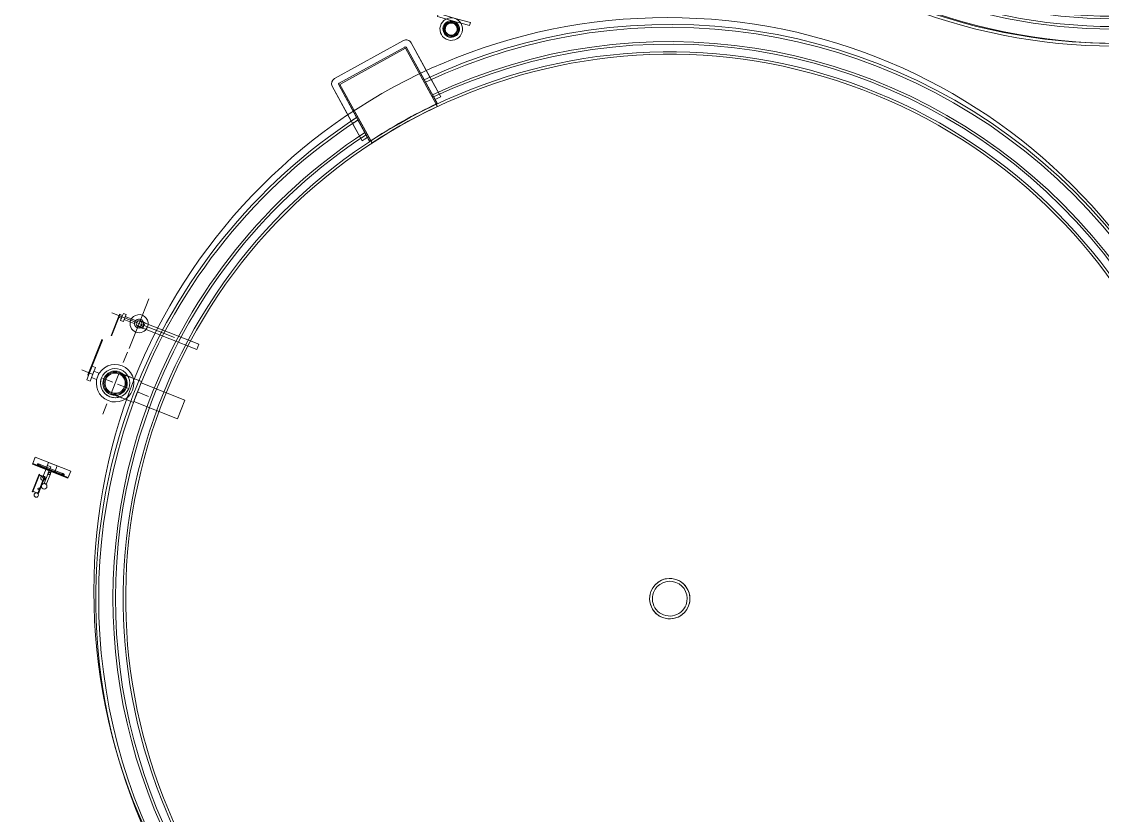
# Model space of a CAD drawing. Header units: metres. Extents: x -207 to 292, y -187 to 169.
# Drawn here: x -69.07 to -59.37, y 3.55 to 10.68 of the extents above; entities that cross this region are included whole.
import ezdxf

# ---------------------------------------------------------------- set-up
doc = ezdxf.new("R2010")
doc.units = ezdxf.units.M
doc.linetypes.add('Dash', pattern=[0.006, 0.003, -0.003])
for name, color, linetype, lineweight in [('EQUIPOS PIS', 7, 'Continuous', 9), ('P-SANR-FIXT', 7, 'Continuous', 9), ('P-SANR-FIXT-HDLN', 7, 'Dash', 9)]:
    doc.layers.add(name, color=color, linetype=linetype, lineweight=lineweight)
doc.layers.add('PR10-ARQ-PL-001-Emplazamiento-C-1_dwg', color=7, linetype='Continuous', lineweight=9, true_color=0x767676)

# ---------------------------------------------------------------- blocks, each defined once
blk = doc.blocks.new('M_Tuberia Alimentación-01 - M_Tuberia Alimentación-01-2152466-PLANTA EMPLAZAMIENTO ACTUALIZADO')
at = {"layer": 'P-SANR-FIXT'}
for p, q in [((-0.2485, 0.3201), (-0.2551, 0.3201)), ((-0.2551, 0.3201), (-0.2551, 0.2959)), ((-0.2551, 0.0118), (-0.2551, 0.3169)), ((-0.2485, 0.3169), (-0.2551, 0.3169)), ((-0.2551, 0.2959), (-0.2551, -0.0196)), ((-0.2485, 0.2959), (-0.2485, 0.3201)), ((-0.2485, 0.3169), (-0.2485, 0.0118)), ((-0.2485, -0.0196), (-0.2485, 0.2959)), ((0.2154, 0.1), (0.1059, 0.1)), ((0.2154, 0), (0.2154, 0.1)), ((-0.2551, 0.0118), (-0.2551, -0.025)), ((-0.2551, 0.0118), (-0.2485, 0.0118)), ((-0.2162, 0.0647), (-0.2485, 0.0647)), ((-0.2485, 0), (-0.2485, 0.0647)), ((-0.2485, -0.025), (-0.2485, 0.0118)), ((-0.2485, -0.0647), (-0.2485, 0)), ((-0.2162, 0.0647), (-0.2162, 0)), ((-0.1681, 0.0296), (-0.2162, 0.0296)), ((-0.2162, 0), (-0.2162, 0.0296)), ((-0.2162, 0), (-0.2162, -0.0647)), ((-0.1681, 0.0296), (-0.1681, 0)), ((-0.1681, 0), (-0.1681, -0.0296)), ((0.6388, 0.09), (0.2154, 0.09)), ((0.2154, 0), (0.2154, 0.09)), ((0.2154, -0.1), (0.2154, 0)), ((0.2154, -0.09), (0.2154, 0)), ((0.6388, 0.09), (0.6388, 0)), ((0.6388, 0), (0.6388, -0.09)), ((-0.2551, -0.0196), (-0.2485, -0.0196)), ((-0.2551, -0.025), (-0.2485, -0.025)), ((-0.2485, -0.0647), (-0.2162, -0.0647)), ((-0.2162, -0.0296), (-0.2162, 0)), ((-0.2162, -0.0296), (-0.1681, -0.0296)), ((0.2154, -0.09), (0.6388, -0.09)), ((0.1059, -0.1), (0.2154, -0.1))]:
    blk.add_line(p, q, dxfattribs=at)
at = {"layer": 'P-SANR-FIXT', "flags": 128}
for points in [[(0.1059, 0.1), (0.1017, 0.1), (0.0974, 0.1), (0.0932, 0.1), (0.089, 0.1), (0.0849, 0.1), (0.0807, 0.1), (0.0766, 0.1), (0.0726, 0.1), (0.0686, 0.1), (0.0647, 0.1), (0.0608, 0.1), (0.057, 0.1), (0.0533, 0.1), (0.0496, 0.1), (0.0461, 0.1), (0.0427, 0.1), (0.0393, 0.1), (0.0361, 0.1), (0.0329, 0.1), (0.0299, 0.1), (0.027, 0.1), (0.0243, 0.1), (0.0216, 0.1), (0.0191, 0.1), (0.0168, 0.1), (0.0146, 0.1), (0.0125, 0.1), (0.0106, 0.1), (0.0088, 0.1), (0.0072, 0.1), (0.0057, 0.1), (0.0044, 0.1), (0.0033, 0.1), (0.0023, 0.1), (0.0015, 0.1), (0.0009, 0.1), (0.0004, 0.1), (0.0001, 0.1), (0, 0.1)], [(0, -0.1), (0.0001, -0.1), (0.0003, -0.1), (0.0008, -0.1), (0.0014, -0.1), (0.0021, -0.1), (0.003, -0.1), (0.0041, -0.1), (0.0054, -0.1), (0.0068, -0.1), (0.0084, -0.1), (0.0101, -0.1), (0.012, -0.1), (0.014, -0.1), (0.0162, -0.1), (0.0185, -0.1), (0.021, -0.1), (0.0236, -0.1), (0.0263, -0.1), (0.0291, -0.1), (0.0321, -0.1), (0.0352, -0.1), (0.0384, -0.1), (0.0417, -0.1), (0.0452, -0.1), (0.0487, -0.1), (0.0523, -0.1), (0.056, -0.1), (0.0598, -0.1), (0.0636, -0.1), (0.0675, -0.1), (0.0715, -0.1), (0.0755, -0.1), (0.0796, -0.1), (0.0837, -0.1), (0.0879, -0.1), (0.0921, -0.1), (0.0963, -0.1), (0.1005, -0.1), (0.1047, -0.1), (0.1059, -0.1)]]:
    blk.add_lwpolyline(points, dxfattribs=at)
at = {"layer": 'P-SANR-FIXT'}
for radius, start, end in [(0.1685, 360, 180), (0.1685, 360, 180), (0.1685, 360, 180), (0.1685, 360, 180), (0.1685, 360, 180), (0.1685, 360, 180), (0.1308, 0, 180), (0.1308, 360, 180), (0.1308, 360, 180), (0.1308, 360, 180), (0.109, 360, 180), (0.109, 360, 180), (0.109, 360, 180), (0.109, 360, 180), (0.1, 0, 180), (0.1685, 180, 360), (0.1685, 180, 360), (0.1685, 180, 360), (0.1685, 180, 360), (0.1685, 180, 360), (0.1685, 180, 360), (0.1308, 180, 0), (0.1308, 180, 360), (0.1308, 180, 360), (0.1308, 180, 360), (0.109, 180, 360), (0.109, 180, 360), (0.109, 180, 360), (0.109, 180, 360), (0.1, 180, 0), (0.091, 0, 180), (0.091, 0, 180), (0.091, 0, 180), (0.091, 0, 180), (0.091, 180, 0), (0.091, 180, 0), (0.091, 180, 0), (0.091, 180, 0)]:
    blk.add_arc((0, 0), radius, start, end, dxfattribs=at)
at = {"layer": 'P-SANR-FIXT-HDLN'}
for p, q in [((0, 0), (0, 0.301)), ((-0.3222, 0), (0, 0)), ((0.3222, 0), (0, 0)), ((0, 0), (0, -0.301))]:
    blk.add_line(p, q, dxfattribs=at)
blk = doc.blocks.new('M_Tuberia Alimentación-02 - M_Tuberia Alimentación-02-2167664-PLANTA EMPLAZAMIENTO ACTUALIZADO')
at = {"layer": 'P-SANR-FIXT'}
for p, q in [((0, 0), (0, 0.239)), ((-0.2622, 0), (0.3415, 0)), ((-0.1897, 0.0139), (-0.1934, 0.0139)), ((-0.1934, 0.0139), (-0.1934, 0)), ((-0.1934, 0.0065), (-0.1934, -0.1828)), ((-0.1897, 0.0065), (-0.1934, 0.0065)), ((-0.1897, 0), (-0.1897, 0.0139)), ((-0.165, 0.0139), (-0.1897, 0.0139)), ((-0.1897, 0.0139), (-0.1897, 0)), ((-0.1897, -0.1828), (-0.1897, 0.0065)), ((-0.1897, 0), (-0.1897, -0.0139)), ((-0.1384, 0.0338), (-0.165, 0.0338)), ((-0.165, 0), (-0.165, 0.0338)), ((-0.165, 0), (-0.165, 0.0139)), ((-0.165, -0.0139), (-0.165, 0)), ((-0.165, -0.0338), (-0.165, 0)), ((-0.1384, 0), (-0.1384, 0.0338)), ((-0.0411, 0.0139), (-0.1384, 0.0139)), ((-0.1384, 0), (-0.1384, 0.0139)), ((-0.1384, -0.0338), (-0.1384, 0)), ((-0.1384, -0.0139), (-0.1384, 0)), ((-0.0411, 0), (-0.0411, 0.0139)), ((-0.0411, -0.0139), (-0.0411, 0)), ((0, 0), (0, -0.239)), ((0.0474, 0.0264), (0.0421, 0.0264)), ((0.0474, 0), (0.0474, 0.0264)), ((0.5661, 0.025), (0.0474, 0.025)), ((0.0474, 0), (0.0474, 0.025)), ((0.0474, -0.0264), (0.0474, 0)), ((0.0474, -0.025), (0.0474, 0)), ((0.5661, 0), (0.5661, 0.025)), ((0.5661, -0.025), (0.5661, 0)), ((-0.1934, -0.186), (-0.1934, 0)), ((-0.1897, 0), (-0.1934, 0)), ((-0.1897, 0), (-0.1897, -0.186)), ((-0.1897, -0.0139), (-0.165, -0.0139)), ((-0.165, -0.0338), (-0.1384, -0.0338)), ((-0.1384, -0.0139), (-0.0411, -0.0139)), ((0.0421, -0.0264), (0.0474, -0.0264)), ((0.0474, -0.025), (0.5661, -0.025)), ((-0.1934, -0.1828), (-0.1934, -0.1905)), ((-0.1897, -0.1828), (-0.1934, -0.1828)), ((-0.1934, -0.186), (-0.1934, -0.1905)), ((-0.1934, -0.1905), (-0.1897, -0.1905)), ((-0.1897, -0.1905), (-0.1897, -0.1828)), ((-0.1897, -0.1905), (-0.1897, -0.186))]:
    blk.add_line(p, q, dxfattribs=at)
at = {"layer": 'P-SANR-FIXT', "flags": 128}
for points in [[(0.0421, 0.0264), (0.0405, 0.0264), (0.0388, 0.0264), (0.0371, 0.0264), (0.0354, 0.0264), (0.0338, 0.0264), (0.0321, 0.0264), (0.0305, 0.0264), (0.0289, 0.0264), (0.0273, 0.0264), (0.0257, 0.0264), (0.0242, 0.0264), (0.0227, 0.0264), (0.0212, 0.0264), (0.0198, 0.0264), (0.0183, 0.0264), (0.017, 0.0264), (0.0156, 0.0264), (0.0144, 0.0264), (0.0131, 0.0264), (0.0119, 0.0264), (0.0108, 0.0264), (0.0097, 0.0264), (0.0086, 0.0264), (0.0076, 0.0264), (0.0067, 0.0264), (0.0058, 0.0264), (0.005, 0.0264), (0.0042, 0.0264), (0.0035, 0.0264), (0.0029, 0.0264), (0.0023, 0.0264), (0.0018, 0.0264), (0.0013, 0.0264), (0.0009, 0.0264), (0.0006, 0.0264), (0.0004, 0.0264), (0.0002, 0.0264), (0.0001, 0.0264), (0, 0.0264)], [(0, -0.0264), (0, -0.0264), (0.0001, -0.0264), (0.0003, -0.0264), (0.0005, -0.0264), (0.0008, -0.0264), (0.0012, -0.0264), (0.0016, -0.0264), (0.0021, -0.0264), (0.0027, -0.0264), (0.0033, -0.0264), (0.004, -0.0264), (0.0048, -0.0264), (0.0056, -0.0264), (0.0064, -0.0264), (0.0074, -0.0264), (0.0083, -0.0264), (0.0094, -0.0264), (0.0105, -0.0264), (0.0116, -0.0264), (0.0128, -0.0264), (0.014, -0.0264), (0.0153, -0.0264), (0.0166, -0.0264), (0.018, -0.0264), (0.0194, -0.0264), (0.0208, -0.0264), (0.0223, -0.0264), (0.0238, -0.0264), (0.0253, -0.0264), (0.0269, -0.0264), (0.0285, -0.0264), (0.0301, -0.0264), (0.0317, -0.0264), (0.0333, -0.0264), (0.035, -0.0264), (0.0366, -0.0264), (0.0383, -0.0264), (0.04, -0.0264), (0.0417, -0.0264), (0.0421, -0.0264)]]:
    blk.add_lwpolyline(points, dxfattribs=at)
at = {"layer": 'P-SANR-FIXT'}
for radius, start, end in [(0.0814, 360, 180), (0.0814, 360, 180), (0.0814, 360, 180), (0.0814, 360, 180), (0.0814, 180, 360), (0.0814, 180, 360), (0.0814, 180, 360), (0.0814, 180, 360), (0.0411, 0, 180), (0.0411, 360, 180), (0.0411, 360, 180), (0.0411, 360, 180), (0.0411, 360, 180), (0.0411, 360, 180), (0.0411, 180, 0), (0.0411, 180, 360), (0.0411, 180, 360), (0.0411, 180, 360), (0.0411, 180, 360), (0.0411, 180, 360), (0.0264, 0, 180), (0.025, 0, 180), (0.025, 360, 180), (0.025, 180, 0), (0.025, 180, 360), (0.0264, 180, 360)]:
    blk.add_arc((0, 0), radius, start, end, dxfattribs=at)
blk = doc.blocks.new('M_Tuberia Alimentación-04 - M_Tuberia Alimentación-04-2210629-PLANTA EMPLAZAMIENTO ACTUALIZADO')
at = {"layer": 'P-SANR-FIXT'}
for p, q in [((-0.1497, -0.0754), (-0.1497, -0.1028)), ((-0.1261, -0.0754), (-0.1497, -0.0754)), ((0, -0.0754), (-0.1261, -0.0754)), ((-0.1261, -0.0754), (0, -0.0754)), ((0.1261, -0.0754), (0, -0.0754)), ((0, -0.0754), (0.1261, -0.0754)), ((0.1497, -0.0754), (0.1261, -0.0754)), ((0.1497, -0.1028), (0.1497, -0.0754)), ((-0.1497, -0.1028), (-0.1261, -0.1028)), ((0, -0.1028), (-0.1261, -0.1028)), ((-0.1261, -0.1028), (0, -0.1028)), ((0.1261, -0.1028), (0, -0.1028)), ((0, -0.1028), (0.1261, -0.1028)), ((0.1261, -0.1028), (0.1497, -0.1028))]:
    blk.add_line(p, q, dxfattribs=at)
for radius, start, end in [(0.1011, 360, 180), (0.1011, 0, 180), (0.1011, 0, 180), (0.1011, 0, 180), (0.1011, 180, 360), (0.1011, 180, 0), (0.1011, 180, 0), (0.1011, 180, 0), (0.0743, 0, 180), (0.0743, 0, 180), (0.0743, 180, 0), (0.0743, 180, 0), (0.0665, 360, 180), (0.0665, 0, 180), (0.0665, 180, 360), (0.0665, 180, 0), (0.0597, 0, 180), (0.0597, 0, 180), (0.0597, 180, 0), (0.0597, 180, 0), (0.0572, 360, 180), (0.0572, 0, 180), (0.0572, 180, 360), (0.0572, 180, 0), (0.0547, 360, 180), (0.0547, 0, 180), (0.0547, 180, 360), (0.0547, 180, 0)]:
    blk.add_arc((0, 0), radius, start, end, dxfattribs=at)
blk = doc.blocks.new('M_Tuberia Control-01 - M_Tuberia Control-01-2163993-PLANTA EMPLAZAMIENTO ACTUALIZADO')
at = {"layer": 'P-SANR-FIXT'}
for p, q in [((0.1525, 0.1709), (0.1475, 0.1709)), ((0.1475, 0.1709), (0.2138, 0.1709)), ((0.1475, 0.1709), (0.1475, -0.1709)), ((0.1475, 0.1709), (0.1475, -0.1709)), ((0.2138, 0.1709), (0.1525, 0.1709)), ((0.1525, 0.1709), (0.1525, -0.1709)), ((0.1525, 0.1709), (0.1525, -0.1709)), ((0.1573, 0.099), (0.1573, -0.0993)), ((0.1575, 0.1225), (0.1575, -0.1228)), ((0.1675, -0.1228), (0.1675, 0.1225)), ((0.1677, -0.0993), (0.1677, 0.099)), ((0.2138, -0.1709), (0.2138, 0.1709)), ((0.2138, 0.1709), (0.2138, -0.1709)), ((0.0845, 0.0836), (-0.0845, 0.0836)), ((-0.0845, 0.0836), (0.0845, 0.0836)), ((-0.0845, 0.0836), (-0.0845, 0.0784)), ((-0.0845, 0.0836), (-0.0845, 0.0784)), ((0.0845, 0.0784), (-0.0845, 0.0784)), ((-0.0845, 0.0784), (0.0845, 0.0784)), ((-0.0795, 0.0784), (0.0795, 0.0784)), ((0.0795, 0.0784), (-0.0795, 0.0784)), ((-0.0795, 0.025), (-0.0795, 0.0784)), ((-0.0795, 0.0784), (-0.0795, 0.025)), ((-0.0795, 0.025), (0.0795, 0.025)), ((0.0795, 0.025), (-0.0795, 0.025)), ((-0.077, 0.0784), (-0.077, 0.0294)), ((-0.077, 0.0294), (-0.077, 0.0784)), ((0.077, 0.0784), (-0.077, 0.0784)), ((-0.077, 0.0784), (0.077, 0.0784)), ((-0.077, 0.0294), (0.077, 0.0294)), ((0.077, 0.0294), (-0.077, 0.0294)), ((0.1244, 0.01), (0.0229, 0.01)), ((0.1244, 0.01), (0.0229, 0.01)), ((0.1841, 0.0423), (0.0646, 0.0423)), ((0.0646, 0.0423), (0.1841, 0.0423)), ((0.0646, 0.0423), (0.0646, 0.0103)), ((0.0646, 0.0423), (0.0646, 0.0103)), ((0.1841, 0.0103), (0.0646, 0.0103)), ((0.0646, 0.0103), (0.1841, 0.0103)), ((0.077, 0.0294), (0.077, 0.0784)), ((0.077, 0.0294), (0.077, 0.0784)), ((0.0795, 0.0784), (0.0795, 0.025)), ((0.0795, 0.0784), (0.0795, 0.025)), ((0.0845, 0.0784), (0.0845, 0.0836)), ((0.0845, 0.0836), (0.0845, 0.0784)), ((0.1475, 0.0111), (0.1244, 0.0111)), ((0.1244, 0.0111), (0.1244, 0.01)), ((0.2138, 0.0423), (0.1475, 0.0423)), ((0.1475, 0.0423), (0.2138, 0.0423)), ((0.1475, 0.0423), (0.1475, -0.0401)), ((0.1475, 0.0423), (0.1475, -0.0401)), ((0.1475, 0.0011), (0.1475, 0.0111)), ((0.1475, -0.0089), (0.1475, 0.0011)), ((0.1841, 0.0103), (0.1841, 0.0423)), ((0.1841, 0.0423), (0.1841, 0.0103)), ((0.2138, -0.0401), (0.2138, 0.0423)), ((0.2138, 0.0423), (0.2138, -0.0401)), ((0.0229, -0.01), (0.1244, -0.01)), ((0.0229, -0.01), (0.1244, -0.01)), ((0.129, -0.0089), (0.1475, -0.0089)), ((0.2138, -0.0401), (0.1475, -0.0401)), ((0.1475, -0.0401), (0.2138, -0.0401)), ((0.2138, -0.1709), (0.1475, -0.1709)), ((0.1475, -0.1709), (0.1525, -0.1709)), ((0.1525, -0.1709), (0.2138, -0.1709))]:
    blk.add_line(p, q, dxfattribs=at)
at = {"layer": 'P-SANR-FIXT', "flags": 128}
for points in [[(0.1573, 0.124), (0.1573, 0.124), (0.1573, 0.1239), (0.1573, 0.1238), (0.1573, 0.1237), (0.1573, 0.1235), (0.1573, 0.1233), (0.1573, 0.123), (0.1573, 0.1227), (0.1573, 0.1224), (0.1573, 0.122), (0.1573, 0.1216), (0.1573, 0.1212), (0.1573, 0.1207), (0.1573, 0.1202), (0.1573, 0.1196), (0.1573, 0.1191), (0.1573, 0.1184), (0.1573, 0.1178), (0.1573, 0.1171), (0.1573, 0.1164), (0.1573, 0.1157), (0.1573, 0.1149), (0.1573, 0.1142), (0.1573, 0.1133), (0.1573, 0.1125), (0.1573, 0.1117), (0.1573, 0.1108), (0.1573, 0.1099), (0.1573, 0.109), (0.1573, 0.1081), (0.1573, 0.1071), (0.1573, 0.1062), (0.1573, 0.1052), (0.1573, 0.1042), (0.1573, 0.1033), (0.1573, 0.1023), (0.1573, 0.1013), (0.1573, 0.1003), (0.1573, 0.0993), (0.1573, 0.099)], [(0.1677, 0.099), (0.1677, 0.1), (0.1677, 0.101), (0.1677, 0.102), (0.1677, 0.103), (0.1677, 0.104), (0.1677, 0.1049), (0.1677, 0.1059), (0.1677, 0.1069), (0.1677, 0.1078), (0.1677, 0.1087), (0.1677, 0.1097), (0.1677, 0.1105), (0.1677, 0.1114), (0.1677, 0.1123), (0.1677, 0.1131), (0.1677, 0.1139), (0.1677, 0.1147), (0.1677, 0.1155), (0.1677, 0.1162), (0.1677, 0.1169), (0.1677, 0.1176), (0.1677, 0.1183), (0.1677, 0.1189), (0.1677, 0.1195), (0.1677, 0.12), (0.1677, 0.1206), (0.1677, 0.1211), (0.1677, 0.1215), (0.1677, 0.1219), (0.1677, 0.1223), (0.1677, 0.1226), (0.1677, 0.123), (0.1677, 0.1232), (0.1677, 0.1235), (0.1677, 0.1236), (0.1677, 0.1238), (0.1677, 0.1239), (0.1677, 0.124), (0.1677, 0.124)], [(0.1573, -0.0993), (0.1573, -0.1003), (0.1573, -0.1013), (0.1573, -0.1023), (0.1573, -0.1033), (0.1573, -0.1042), (0.1573, -0.1052), (0.1573, -0.1062), (0.1573, -0.1071), (0.1573, -0.1081), (0.1573, -0.109), (0.1573, -0.1099), (0.1573, -0.1108), (0.1573, -0.1117), (0.1573, -0.1126), (0.1573, -0.1134), (0.1573, -0.1142), (0.1573, -0.115), (0.1573, -0.1158), (0.1573, -0.1165), (0.1573, -0.1172), (0.1573, -0.1179), (0.1573, -0.1185), (0.1573, -0.1192), (0.1573, -0.1198), (0.1573, -0.1203), (0.1573, -0.1208), (0.1573, -0.1213), (0.1573, -0.1218), (0.1573, -0.1222), (0.1573, -0.1226), (0.1573, -0.1229), (0.1573, -0.1232), (0.1573, -0.1235), (0.1573, -0.1237), (0.1573, -0.1239), (0.1573, -0.1241), (0.1573, -0.1242), (0.1573, -0.1242), (0.1573, -0.1243)], [(0.1677, -0.1243), (0.1677, -0.1243), (0.1677, -0.1242), (0.1677, -0.1241), (0.1677, -0.124), (0.1677, -0.1238), (0.1677, -0.1236), (0.1677, -0.1233), (0.1677, -0.123), (0.1677, -0.1227), (0.1677, -0.1223), (0.1677, -0.1219), (0.1677, -0.1215), (0.1677, -0.121), (0.1677, -0.1205), (0.1677, -0.1199), (0.1677, -0.1193), (0.1677, -0.1187), (0.1677, -0.1181), (0.1677, -0.1174), (0.1677, -0.1167), (0.1677, -0.116), (0.1677, -0.1152), (0.1677, -0.1144), (0.1677, -0.1136), (0.1677, -0.1128), (0.1677, -0.1119), (0.1677, -0.1111), (0.1677, -0.1102), (0.1677, -0.1093), (0.1677, -0.1083), (0.1677, -0.1074), (0.1677, -0.1064), (0.1677, -0.1055), (0.1677, -0.1045), (0.1677, -0.1035), (0.1677, -0.1025), (0.1677, -0.1015), (0.1677, -0.1005), (0.1677, -0.0995), (0.1677, -0.0993)]]:
    blk.add_lwpolyline(points, dxfattribs=at)
at = {"layer": 'P-SANR-FIXT'}
for centre, radius, start, end in [((0.1625, 0.124), 0.00518, 90, 270), ((0.1625, 0.124), 0.00518, 270, 90), ((-0.099, 0.0375), 0.02, 0, 180), ((-0.099, 0.0375), 0.02, 360, 180), ((-0.099, 0.0375), 0.02, 180, 360), ((-0.099, 0.0375), 0.02, 180, 360), ((-0.0394, 0.0375), 0.0075, 0, 180), ((-0.0394, 0.0375), 0.0075, 0, 180), ((-0.0394, 0.0375), 0.0075, 180, 360), ((-0.0394, 0.0375), 0.0075, 180, 0), ((0, 0), 0.025, 0, 180), ((0, 0), 0.025, 0, 180), ((0, 0), 0.025, 180, 360), ((0, 0), 0.025, 180, 0), ((0.0646, 0.0375), 0.02, 0, 180), ((0.0646, 0.0375), 0.02, 0, 180), ((0.0646, 0.0375), 0.02, 180, 360), ((0.0646, 0.0375), 0.02, 180, 0), ((0.1244, 0), 0.01, 0, 180), ((0.1244, 0), 0.01, 0, 180), ((0.1244, 0), 0.01, 180, 360), ((0.1244, 0), 0.01, 180, 0), ((0.1625, -0.1243), 0.00518, 90, 270), ((0.1625, -0.1243), 0.00518, 270, 90)]:
    blk.add_arc(centre, radius, start, end, dxfattribs=at)
for points, knots in [([(0.1625, 0.1188), (0.1622, 0.1188), (0.1617, 0.1189), (0.161, 0.119), (0.1606, 0.1192), (0.1602, 0.1194), (0.1598, 0.1196), (0.1595, 0.1198), (0.1591, 0.1201), (0.1588, 0.1203), (0.1586, 0.1206), (0.1584, 0.1209), (0.1582, 0.1211), (0.1581, 0.1212), (0.158, 0.1214), (0.1579, 0.1216), (0.1578, 0.1219), (0.1577, 0.1221), (0.1576, 0.1223), (0.1576, 0.1224), (0.1576, 0.1224), (0.1575, 0.1225), (0.1575, 0.1225), (0.1575, 0.1225), (0.1576, 0.1224), (0.1576, 0.1224), (0.1576, 0.1223), (0.1577, 0.1221), (0.1578, 0.1219), (0.1579, 0.1216), (0.158, 0.1214), (0.1581, 0.1212), (0.1582, 0.1211), (0.1584, 0.1209), (0.1586, 0.1206), (0.1588, 0.1203), (0.1591, 0.1201), (0.1595, 0.1198), (0.1598, 0.1196), (0.1602, 0.1194), (0.1606, 0.1192), (0.161, 0.119), (0.1617, 0.1189), (0.1622, 0.1188), (0.1625, 0.1188)], [0, 0, 0, 0, 0.055556, 0.083333, 0.111111, 0.138889, 0.166667, 0.194444, 0.222222, 0.25, 0.277778, 0.305556, 0.319444, 0.333333, 0.347222, 0.361111, 0.388889, 0.416667, 0.430556, 0.444444, 0.458333, 0.472222, 0.5, 0.527778, 0.541667, 0.555556, 0.569444, 0.583333, 0.611111, 0.638889, 0.652778, 0.666667, 0.680556, 0.694444, 0.722222, 0.75, 0.777778, 0.805556, 0.833333, 0.861111, 0.888889, 0.916667, 0.944444, 1, 1, 1, 1]), ([(0.1625, 0.1188), (0.1628, 0.1188), (0.1633, 0.1189), (0.164, 0.119), (0.1644, 0.1192), (0.1648, 0.1194), (0.1652, 0.1196), (0.1655, 0.1198), (0.1659, 0.1201), (0.1662, 0.1203), (0.1664, 0.1206), (0.1666, 0.1209), (0.1668, 0.1211), (0.1669, 0.1212), (0.167, 0.1214), (0.1671, 0.1216), (0.1672, 0.1219), (0.1673, 0.1221), (0.1674, 0.1223), (0.1674, 0.1224), (0.1674, 0.1224), (0.1675, 0.1225), (0.1675, 0.1225), (0.1675, 0.1225), (0.1674, 0.1224), (0.1674, 0.1224), (0.1674, 0.1223), (0.1673, 0.1221), (0.1672, 0.1219), (0.1671, 0.1216), (0.167, 0.1214), (0.1669, 0.1212), (0.1668, 0.1211), (0.1666, 0.1209), (0.1664, 0.1206), (0.1662, 0.1203), (0.1659, 0.1201), (0.1655, 0.1198), (0.1652, 0.1196), (0.1648, 0.1194), (0.1644, 0.1192), (0.164, 0.119), (0.1633, 0.1189), (0.1628, 0.1188), (0.1625, 0.1188)], [0, 0, 0, 0, 0.055556, 0.083333, 0.111111, 0.138889, 0.166667, 0.194444, 0.222222, 0.25, 0.277778, 0.305556, 0.319444, 0.333333, 0.347222, 0.361111, 0.388889, 0.416667, 0.430556, 0.444444, 0.458333, 0.472222, 0.5, 0.527778, 0.541667, 0.555556, 0.569444, 0.583333, 0.611111, 0.638889, 0.652778, 0.666667, 0.680556, 0.694444, 0.722222, 0.75, 0.777778, 0.805556, 0.833333, 0.861111, 0.888889, 0.916667, 0.944444, 1, 1, 1, 1]), ([(0.025, 0), (0.025, 0.0008), (0.0249, 0.0023), (0.0245, 0.0051), (0.0239, 0.0073), (0.0234, 0.0088), (0.0232, 0.0094), (0.023, 0.0097), (0.0229, 0.0099), (0.0229, 0.01), (0.0229, 0.01)], [0, 0, 0, 0, 0.142857, 0.285714, 0.571429, 0.678571, 0.785714, 0.839286, 0.892857, 1, 1, 1, 1]), ([(0.0229, 0.01), (0.0229, 0.01), (0.023, 0.0098), (0.0234, 0.0088), (0.0242, 0.0067), (0.0248, 0.0034), (0.025, 0.0012), (0.025, 0)], [0, 0, 0, 0, 0.142857, 0.285714, 0.571429, 0.785714, 1, 1, 1, 1]), ([(0.025, 0), (0.025, 0.0008), (0.0249, 0.0023), (0.0245, 0.0051), (0.0239, 0.0073), (0.0234, 0.0088), (0.0232, 0.0094), (0.023, 0.0097), (0.0229, 0.0099), (0.0229, 0.01), (0.0229, 0.01)], [0, 0, 0, 0, 0.142857, 0.285714, 0.571429, 0.678571, 0.785714, 0.839286, 0.892857, 1, 1, 1, 1]), ([(0.0229, 0.01), (0.0229, 0.01), (0.023, 0.0098), (0.0234, 0.0088), (0.0242, 0.0067), (0.0248, 0.0034), (0.025, 0.0012), (0.025, 0)], [0, 0, 0, 0, 0.142857, 0.285714, 0.571429, 0.785714, 1, 1, 1, 1]), ([(0.025, 0), (0.025, -0.0008), (0.0249, -0.0023), (0.0245, -0.0051), (0.0239, -0.0073), (0.0234, -0.0088), (0.0232, -0.0094), (0.023, -0.0097), (0.0229, -0.0099), (0.0229, -0.01), (0.0229, -0.01)], [0, 0, 0, 0, 0.142857, 0.285714, 0.571429, 0.678571, 0.785714, 0.839286, 0.892857, 1, 1, 1, 1]), ([(0.0229, -0.01), (0.0229, -0.01), (0.023, -0.0098), (0.0234, -0.0088), (0.0242, -0.0067), (0.0248, -0.0034), (0.025, -0.0012), (0.025, 0)], [0, 0, 0, 0, 0.142857, 0.285714, 0.571429, 0.785714, 1, 1, 1, 1]), ([(0.025, 0), (0.025, -0.0008), (0.0249, -0.0023), (0.0245, -0.0051), (0.0239, -0.0073), (0.0234, -0.0088), (0.0232, -0.0094), (0.023, -0.0097), (0.0229, -0.0099), (0.0229, -0.01), (0.0229, -0.01)], [0, 0, 0, 0, 0.142857, 0.285714, 0.571429, 0.678571, 0.785714, 0.839286, 0.892857, 1, 1, 1, 1]), ([(0.0229, -0.01), (0.0229, -0.01), (0.023, -0.0098), (0.0234, -0.0088), (0.0242, -0.0067), (0.0248, -0.0034), (0.025, -0.0012), (0.025, 0)], [0, 0, 0, 0, 0.142857, 0.285714, 0.571429, 0.785714, 1, 1, 1, 1]), ([(0.1144, 0), (0.1144, 0.0005), (0.1144, 0.0011), (0.1146, 0.002), (0.1147, 0.0027), (0.1149, 0.0033), (0.1151, 0.0039), (0.1154, 0.0045), (0.1157, 0.005), (0.116, 0.0055), (0.1164, 0.006), (0.1167, 0.0065), (0.1171, 0.0069), (0.1175, 0.0073), (0.118, 0.0078), (0.1186, 0.0082), (0.1192, 0.0086), (0.1198, 0.0089), (0.1209, 0.0094), (0.1224, 0.0099), (0.1237, 0.01), (0.1244, 0.01)], [0, 0, 0, 0, 0.071429, 0.107143, 0.142857, 0.178571, 0.214286, 0.25, 0.285714, 0.321429, 0.357143, 0.392857, 0.428571, 0.464286, 0.5, 0.571429, 0.607143, 0.642857, 0.714286, 0.857143, 1, 1, 1, 1]), ([(0.1244, 0.01), (0.1237, 0.01), (0.1224, 0.0099), (0.1209, 0.0094), (0.1198, 0.0089), (0.1192, 0.0086), (0.1188, 0.0083), (0.1183, 0.008), (0.1179, 0.0076), (0.1175, 0.0073), (0.1171, 0.0069), (0.1167, 0.0065), (0.1164, 0.006), (0.116, 0.0055), (0.1157, 0.005), (0.1154, 0.0045), (0.1151, 0.0039), (0.1149, 0.0033), (0.1147, 0.0027), (0.1146, 0.002), (0.1144, 0.0011), (0.1144, 0.0005), (0.1144, 0)], [0, 0, 0, 0, 0.142857, 0.285714, 0.357143, 0.392857, 0.428571, 0.464286, 0.5, 0.535714, 0.571429, 0.607143, 0.642857, 0.678571, 0.714286, 0.75, 0.785714, 0.821429, 0.857143, 0.892857, 0.928571, 1, 1, 1, 1]), ([(0.1144, 0), (0.1144, 0.0005), (0.1144, 0.0011), (0.1146, 0.002), (0.1147, 0.0027), (0.1149, 0.0033), (0.1151, 0.0039), (0.1154, 0.0045), (0.1157, 0.005), (0.116, 0.0055), (0.1164, 0.006), (0.1167, 0.0065), (0.1171, 0.0069), (0.1175, 0.0073), (0.118, 0.0078), (0.1186, 0.0082), (0.1192, 0.0086), (0.1198, 0.0089), (0.1209, 0.0094), (0.1224, 0.0099), (0.1237, 0.01), (0.1244, 0.01)], [0, 0, 0, 0, 0.071429, 0.107143, 0.142857, 0.178571, 0.214286, 0.25, 0.285714, 0.321429, 0.357143, 0.392857, 0.428571, 0.464286, 0.5, 0.571429, 0.607143, 0.642857, 0.714286, 0.857143, 1, 1, 1, 1]), ([(0.1244, 0.01), (0.1237, 0.01), (0.1224, 0.0099), (0.1209, 0.0094), (0.1198, 0.0089), (0.1192, 0.0086), (0.1188, 0.0083), (0.1183, 0.008), (0.1179, 0.0076), (0.1175, 0.0073), (0.1171, 0.0069), (0.1167, 0.0065), (0.1164, 0.006), (0.116, 0.0055), (0.1157, 0.005), (0.1154, 0.0045), (0.1151, 0.0039), (0.1149, 0.0033), (0.1147, 0.0027), (0.1146, 0.002), (0.1144, 0.0011), (0.1144, 0.0005), (0.1144, 0)], [0, 0, 0, 0, 0.142857, 0.285714, 0.357143, 0.392857, 0.428571, 0.464286, 0.5, 0.535714, 0.571429, 0.607143, 0.642857, 0.678571, 0.714286, 0.75, 0.785714, 0.821429, 0.857143, 0.892857, 0.928571, 1, 1, 1, 1]), ([(0.1343, 0.0011), (0.1342, 0.0016), (0.1341, 0.0022), (0.1339, 0.003), (0.1337, 0.0036), (0.1334, 0.0042), (0.1332, 0.0048), (0.1329, 0.0052), (0.1327, 0.0056), (0.1325, 0.0058), (0.1323, 0.0061), (0.1321, 0.0064), (0.1318, 0.0067), (0.1314, 0.0071), (0.1311, 0.0074), (0.1309, 0.0075), (0.1307, 0.0077), (0.1304, 0.008), (0.13, 0.0082), (0.1296, 0.0085), (0.1293, 0.0087), (0.1292, 0.0088), (0.1291, 0.0088), (0.1289, 0.0089), (0.1288, 0.009), (0.1285, 0.0091), (0.128, 0.0093), (0.1276, 0.0095), (0.1272, 0.0096), (0.1269, 0.0097), (0.1266, 0.0098), (0.1262, 0.0098), (0.1255, 0.01), (0.1248, 0.01), (0.1244, 0.01)], [0, 0, 0, 0, 0.083333, 0.125, 0.166667, 0.208333, 0.25, 0.291667, 0.3125, 0.333333, 0.354167, 0.375, 0.416667, 0.458333, 0.479167, 0.5, 0.520833, 0.541667, 0.583333, 0.625, 0.645833, 0.65625, 0.666667, 0.677083, 0.6875, 0.708333, 0.75, 0.791667, 0.8125, 0.833333, 0.854167, 0.875, 0.916667, 1, 1, 1, 1]), ([(0.1244, 0.01), (0.1248, 0.01), (0.1255, 0.01), (0.1262, 0.0098), (0.1266, 0.0098), (0.1269, 0.0097), (0.1272, 0.0096), (0.1276, 0.0095), (0.128, 0.0093), (0.1285, 0.0091), (0.1288, 0.009), (0.1289, 0.0089), (0.1291, 0.0088), (0.1292, 0.0088), (0.1293, 0.0087), (0.1296, 0.0085), (0.13, 0.0082), (0.1304, 0.008), (0.1307, 0.0077), (0.1309, 0.0075), (0.1311, 0.0074), (0.1314, 0.0071), (0.1318, 0.0067), (0.1321, 0.0064), (0.1323, 0.0061), (0.1325, 0.0058), (0.1327, 0.0056), (0.1329, 0.0052), (0.1332, 0.0048), (0.1334, 0.0042), (0.1337, 0.0036), (0.1339, 0.003), (0.1341, 0.0022), (0.1342, 0.0016), (0.1343, 0.0011)], [0, 0, 0, 0, 0.083333, 0.125, 0.145833, 0.166667, 0.1875, 0.208333, 0.25, 0.291667, 0.3125, 0.322917, 0.333333, 0.34375, 0.354167, 0.375, 0.416667, 0.458333, 0.479167, 0.5, 0.520833, 0.541667, 0.583333, 0.625, 0.645833, 0.666667, 0.6875, 0.708333, 0.75, 0.791667, 0.833333, 0.875, 0.916667, 1, 1, 1, 1]), ([(0.1344, 0), (0.1344, -0.0006), (0.1343, -0.0015), (0.134, -0.0025), (0.1337, -0.0036), (0.1332, -0.0047), (0.1324, -0.0059), (0.1317, -0.0068), (0.1312, -0.0073), (0.1309, -0.0075), (0.1307, -0.0077), (0.1305, -0.0079), (0.1302, -0.0081), (0.1299, -0.0084), (0.1295, -0.0086), (0.1293, -0.0087), (0.1292, -0.0087), (0.1291, -0.0088), (0.129, -0.0088), (0.129, -0.0089), (0.129, -0.0088), (0.1291, -0.0088), (0.1292, -0.0087), (0.1293, -0.0087), (0.1295, -0.0086), (0.1299, -0.0084), (0.1302, -0.0081), (0.1305, -0.0079), (0.1307, -0.0077), (0.1309, -0.0075), (0.1312, -0.0073), (0.1317, -0.0068), (0.1324, -0.0059), (0.1332, -0.0047), (0.1337, -0.0036), (0.134, -0.0025), (0.1343, -0.0015), (0.1344, -0.0006), (0.1344, 0)], [0, 0, 0, 0, 0.055556, 0.083333, 0.111111, 0.166667, 0.222222, 0.277778, 0.305556, 0.319444, 0.333333, 0.347222, 0.361111, 0.388889, 0.416667, 0.430556, 0.444444, 0.458333, 0.472222, 0.5, 0.527778, 0.541667, 0.555556, 0.569444, 0.583333, 0.611111, 0.638889, 0.652778, 0.666667, 0.680556, 0.694444, 0.722222, 0.777778, 0.833333, 0.888889, 0.916667, 0.944444, 1, 1, 1, 1]), ([(0.1244, -0.01), (0.1237, -0.01), (0.1224, -0.0099), (0.1209, -0.0094), (0.1198, -0.0089), (0.1192, -0.0086), (0.1188, -0.0083), (0.1183, -0.008), (0.1179, -0.0076), (0.1175, -0.0073), (0.1171, -0.0069), (0.1167, -0.0065), (0.1164, -0.006), (0.116, -0.0055), (0.1157, -0.005), (0.1154, -0.0045), (0.1151, -0.0039), (0.1149, -0.0033), (0.1147, -0.0027), (0.1146, -0.002), (0.1144, -0.0011), (0.1144, -0.0005), (0.1144, 0)], [0, 0, 0, 0, 0.142857, 0.285714, 0.357143, 0.392857, 0.428571, 0.464286, 0.5, 0.535714, 0.571429, 0.607143, 0.642857, 0.678571, 0.714286, 0.75, 0.785714, 0.821429, 0.857143, 0.892857, 0.928571, 1, 1, 1, 1]), ([(0.1144, 0), (0.1144, -0.0005), (0.1144, -0.0011), (0.1146, -0.002), (0.1147, -0.0027), (0.1149, -0.0033), (0.1151, -0.0039), (0.1154, -0.0045), (0.1157, -0.005), (0.116, -0.0055), (0.1164, -0.006), (0.1167, -0.0065), (0.1171, -0.0069), (0.1175, -0.0073), (0.118, -0.0078), (0.1186, -0.0082), (0.1192, -0.0086), (0.1198, -0.0089), (0.1209, -0.0094), (0.1224, -0.0099), (0.1237, -0.01), (0.1244, -0.01)], [0, 0, 0, 0, 0.071429, 0.107143, 0.142857, 0.178571, 0.214286, 0.25, 0.285714, 0.321429, 0.357143, 0.392857, 0.428571, 0.464286, 0.5, 0.571429, 0.607143, 0.642857, 0.714286, 0.857143, 1, 1, 1, 1]), ([(0.1144, 0), (0.1144, -0.0005), (0.1144, -0.0011), (0.1146, -0.002), (0.1147, -0.0027), (0.1149, -0.0033), (0.1151, -0.0039), (0.1154, -0.0045), (0.1157, -0.005), (0.116, -0.0055), (0.1164, -0.006), (0.1167, -0.0065), (0.1171, -0.0069), (0.1175, -0.0073), (0.118, -0.0078), (0.1186, -0.0082), (0.1192, -0.0086), (0.1198, -0.0089), (0.1209, -0.0094), (0.1224, -0.0099), (0.1237, -0.01), (0.1244, -0.01)], [0, 0, 0, 0, 0.071429, 0.107143, 0.142857, 0.178571, 0.214286, 0.25, 0.285714, 0.321429, 0.357143, 0.392857, 0.428571, 0.464286, 0.5, 0.571429, 0.607143, 0.642857, 0.714286, 0.857143, 1, 1, 1, 1]), ([(0.1244, -0.01), (0.1237, -0.01), (0.1224, -0.0099), (0.1209, -0.0094), (0.1198, -0.0089), (0.1192, -0.0086), (0.1188, -0.0083), (0.1183, -0.008), (0.1179, -0.0076), (0.1175, -0.0073), (0.1171, -0.0069), (0.1167, -0.0065), (0.1164, -0.006), (0.116, -0.0055), (0.1157, -0.005), (0.1154, -0.0045), (0.1151, -0.0039), (0.1149, -0.0033), (0.1147, -0.0027), (0.1146, -0.002), (0.1144, -0.0011), (0.1144, -0.0005), (0.1144, 0)], [0, 0, 0, 0, 0.142857, 0.285714, 0.357143, 0.392857, 0.428571, 0.464286, 0.5, 0.535714, 0.571429, 0.607143, 0.642857, 0.678571, 0.714286, 0.75, 0.785714, 0.821429, 0.857143, 0.892857, 0.928571, 1, 1, 1, 1]), ([(0.1625, -0.1191), (0.1622, -0.1191), (0.1617, -0.1191), (0.161, -0.1193), (0.1606, -0.1194), (0.1602, -0.1196), (0.1598, -0.1198), (0.1595, -0.1201), (0.1591, -0.1203), (0.1588, -0.1206), (0.1586, -0.1209), (0.1584, -0.1211), (0.1582, -0.1213), (0.1581, -0.1215), (0.158, -0.1216), (0.1579, -0.1218), (0.1578, -0.1221), (0.1577, -0.1224), (0.1576, -0.1225), (0.1576, -0.1226), (0.1576, -0.1227), (0.1575, -0.1228), (0.1575, -0.1228), (0.1575, -0.1228), (0.1576, -0.1227), (0.1576, -0.1226), (0.1576, -0.1225), (0.1577, -0.1224), (0.1578, -0.1221), (0.1579, -0.1218), (0.158, -0.1216), (0.1581, -0.1215), (0.1582, -0.1213), (0.1584, -0.1211), (0.1586, -0.1209), (0.1588, -0.1206), (0.1591, -0.1203), (0.1595, -0.1201), (0.1598, -0.1198), (0.1602, -0.1196), (0.1606, -0.1194), (0.161, -0.1193), (0.1617, -0.1191), (0.1622, -0.1191), (0.1625, -0.1191)], [0, 0, 0, 0, 0.055556, 0.083333, 0.111111, 0.138889, 0.166667, 0.194444, 0.222222, 0.25, 0.277778, 0.305556, 0.319444, 0.333333, 0.347222, 0.361111, 0.388889, 0.416667, 0.430556, 0.444444, 0.458333, 0.472222, 0.5, 0.527778, 0.541667, 0.555556, 0.569444, 0.583333, 0.611111, 0.638889, 0.652778, 0.666667, 0.680556, 0.694444, 0.722222, 0.75, 0.777778, 0.805556, 0.833333, 0.861111, 0.888889, 0.916667, 0.944444, 1, 1, 1, 1]), ([(0.1625, -0.1191), (0.1628, -0.1191), (0.1633, -0.1191), (0.164, -0.1193), (0.1644, -0.1194), (0.1648, -0.1196), (0.1652, -0.1198), (0.1655, -0.1201), (0.1659, -0.1203), (0.1662, -0.1206), (0.1664, -0.1209), (0.1666, -0.1211), (0.1668, -0.1213), (0.1669, -0.1215), (0.167, -0.1216), (0.1671, -0.1218), (0.1672, -0.1221), (0.1673, -0.1224), (0.1674, -0.1225), (0.1674, -0.1226), (0.1674, -0.1227), (0.1675, -0.1228), (0.1675, -0.1228), (0.1675, -0.1228), (0.1674, -0.1227), (0.1674, -0.1226), (0.1674, -0.1225), (0.1673, -0.1224), (0.1672, -0.1221), (0.1671, -0.1218), (0.167, -0.1216), (0.1669, -0.1215), (0.1668, -0.1213), (0.1666, -0.1211), (0.1664, -0.1209), (0.1662, -0.1206), (0.1659, -0.1203), (0.1655, -0.1201), (0.1652, -0.1198), (0.1648, -0.1196), (0.1644, -0.1194), (0.164, -0.1193), (0.1633, -0.1191), (0.1628, -0.1191), (0.1625, -0.1191)], [0, 0, 0, 0, 0.055556, 0.083333, 0.111111, 0.138889, 0.166667, 0.194444, 0.222222, 0.25, 0.277778, 0.305556, 0.319444, 0.333333, 0.347222, 0.361111, 0.388889, 0.416667, 0.430556, 0.444444, 0.458333, 0.472222, 0.5, 0.527778, 0.541667, 0.555556, 0.569444, 0.583333, 0.611111, 0.638889, 0.652778, 0.666667, 0.680556, 0.694444, 0.722222, 0.75, 0.777778, 0.805556, 0.833333, 0.861111, 0.888889, 0.916667, 0.944444, 1, 1, 1, 1])]:
    blk.add_open_spline(points, degree=3, knots=knots, dxfattribs=at)
for points in [[(0.1344, 0), (0.1344, 0.0002), (0.1343, 0.0006), (0.1343, 0.0009), (0.1343, 0.0011)], [(0.1343, 0.0011), (0.1343, 0.0009), (0.1343, 0.0006), (0.1344, 0.0002), (0.1344, 0)]]:
    blk.add_open_spline(points, degree=3, dxfattribs=at)
blk = doc.blocks.new('M_Estanque-Terraza - M_Estanque-Terraza-2090154-PLANTA EMPLAZAMIENTO ACTUALIZADO')
at = {"layer": 'P-SANR-FIXT'}
for p, q in [((-4.0119, 3.8318), (-4.4714, 3.2924)), ((-4.4714, 3.2924), (-4.0119, 3.8318)), ((-4.0119, 3.8318), (-4.4714, 3.2924)), ((-4.4714, 3.2924), (-4.0119, 3.8318)), ((-4.0119, 3.8318), (-4.4714, 3.2924)), ((-4.4714, 3.2924), (-4.0119, 3.8318)), ((-3.521, 3.4792), (-3.9414, 3.8374)), ((-3.9414, 3.8374), (-3.521, 3.4792)), ((-3.521, 3.4792), (-3.9414, 3.8374)), ((-3.9414, 3.8374), (-3.521, 3.4792)), ((-3.6749, 3.6103), (-3.9414, 3.8374)), ((-3.9414, 3.8374), (-3.6749, 3.6103)), ((-4.4165, 3.2698), (-3.9809, 3.7812)), ((-3.9809, 3.7812), (-4.4165, 3.2698)), ((-4.4165, 3.2698), (-3.9809, 3.7812)), ((-3.9809, 3.7812), (-4.4165, 3.2698)), ((-3.9809, 3.7812), (-4.4165, 3.2698)), ((-4.4165, 3.2698), (-3.9809, 3.7812)), ((-3.9809, 3.7812), (-4.4165, 3.2698)), ((-4.4165, 3.2698), (-3.9809, 3.7812)), ((-4.4073, 3.2621), (-3.9718, 3.7734)), ((-3.9718, 3.7734), (-4.4073, 3.2621)), ((-3.9718, 3.7734), (-3.5358, 3.402)), ((-3.5189, 3.3876), (-3.9718, 3.7734)), ((-3.964, 3.7825), (-3.5605, 3.4388)), ((-3.5605, 3.4388), (-3.964, 3.7825)), ((-3.964, 3.7825), (-3.5605, 3.4388)), ((-3.5605, 3.4388), (-3.964, 3.7825)), ((-3.7143, 3.5698), (-3.964, 3.7825)), ((-3.964, 3.7825), (-3.5287, 3.4117)), ((-3.7143, 3.5698), (-3.964, 3.7825)), ((-3.964, 3.7825), (-3.7143, 3.5698)), ((-3.521, 3.4792), (-3.6558, 3.5941)), ((-3.6558, 3.5941), (-3.521, 3.4792)), ((-3.5973, 3.4702), (-3.7143, 3.5698)), ((-3.5275, 3.4107), (-3.6952, 3.5536)), ((-3.6952, 3.5536), (-3.58, 3.4554)), ((-3.6952, 3.5536), (-3.5605, 3.4388)), ((-3.5605, 3.4388), (-3.6952, 3.5536)), ((-4.4657, 3.2219), (-4.0404, 2.8596)), ((-4.0404, 2.8596), (-4.4657, 3.2219)), ((-4.4657, 3.2219), (-4.0404, 2.8596)), ((-4.0404, 2.8596), (-4.4657, 3.2219)), ((-4.4657, 3.2219), (-4.1945, 2.9909)), ((-4.1945, 2.9909), (-4.4657, 3.2219)), ((-4.0075, 2.9056), (-4.4151, 3.2529)), ((-4.4151, 3.2529), (-4.0075, 2.9056)), ((-4.0075, 2.9056), (-4.4151, 3.2529)), ((-4.4151, 3.2529), (-4.0075, 2.9056)), ((-4.4151, 3.2529), (-4.1614, 3.0368)), ((-3.9756, 2.8785), (-4.4151, 3.2529)), ((-4.4151, 3.2529), (-4.1614, 3.0368)), ((-4.1614, 3.0368), (-4.4151, 3.2529)), ((-3.9671, 2.887), (-4.4073, 3.2621)), ((-4.4073, 3.2621), (-3.9504, 2.8728)), ((-4.1614, 3.0368), (-4.0443, 2.9371)), ((-4.1423, 3.0205), (-3.9742, 2.8773)), ((-4.027, 2.9223), (-4.1423, 3.0205)), ((-4.1423, 3.0205), (-4.0075, 2.9056)), ((-4.0075, 2.9056), (-4.1423, 3.0205)), ((-4.1754, 2.9746), (-4.0404, 2.8596)), ((-4.0404, 2.8596), (-4.1754, 2.9746))]:
    blk.add_line(p, q, dxfattribs=at)
at = {"layer": 'P-SANR-FIXT', "flags": 128}
for points in [[(-3.5287, 3.4117), (-3.5363, 3.4182), (-3.5439, 3.4247), (-3.5516, 3.4312), (-3.5592, 3.4377), (-3.5668, 3.4442), (-3.5744, 3.4507), (-3.5821, 3.4572), (-3.5897, 3.4637), (-3.5973, 3.4702)], [(-3.58, 3.4554), (-3.5747, 3.4509), (-3.5695, 3.4465), (-3.5642, 3.442), (-3.559, 3.4375), (-3.5537, 3.433), (-3.5485, 3.4286), (-3.5432, 3.4241), (-3.538, 3.4196), (-3.5327, 3.4152), (-3.5275, 3.4107)], [(-3.5358, 3.402), (-3.5302, 3.3972), (-3.5245, 3.3924), (-3.5189, 3.3876)], [(-4.0443, 2.9371), (-4.0367, 2.9305), (-4.029, 2.924), (-4.0214, 2.9175), (-4.0138, 2.911), (-4.0061, 2.9045), (-3.9985, 2.898), (-3.9909, 2.8915), (-3.9832, 2.885), (-3.9756, 2.8785)], [(-3.9742, 2.8773), (-3.9794, 2.8818), (-3.9847, 2.8863), (-3.99, 2.8908), (-3.9953, 2.8953), (-4.0006, 2.8998), (-4.0058, 2.9043), (-4.0111, 2.9088), (-4.0164, 2.9133), (-4.0217, 2.9178), (-4.027, 2.9223)], [(-3.9504, 2.8728), (-3.9559, 2.8775), (-3.9615, 2.8823), (-3.9671, 2.887)]]:
    blk.add_lwpolyline(points, dxfattribs=at)
at = {"layer": 'P-SANR-FIXT'}
for centre, radius, start, end in [((0, 0), 5.1516, 0, 136.13623), ((0, 0), 5.1516, 0, 136.13623), ((0, 0), 5.1266, 0, 136.11945), ((0, 0), 5.1266, 0, 136.11945), ((0, 0), 4.9983, 0, 136.03065), ((0, 0), 4.9755, 360, 136.01444), ((0, 0), 4.9059, 0, 180), ((0, 0), 4.8832, 0, 180), ((-3.9738, 3.7993), 0.05, 49.57328, 139.57328), ((-3.9738, 3.7993), 0.05, 49.57328, 139.57328), ((-3.9738, 3.7993), 0.05, 49.57328, 139.57328), ((-3.9738, 3.7993), 0.05, 49.57328, 139.57328), ((-3.9738, 3.7993), 0.05, 49.57328, 139.57328), ((-3.9738, 3.7993), 0.05, 49.57328, 139.57328), ((-3.9718, 3.7734), 0.012, 49.57328, 139.57328), ((-3.9718, 3.7734), 0.012, 49.57328, 139.57328), ((-3.9718, 3.7734), 0.012, 49.57328, 139.57328), ((-3.9718, 3.7734), 0.012, 49.57328, 139.57328), ((-3.9718, 3.7734), 0.012, 49.57328, 139.57328), ((-3.9718, 3.7734), 0.012, 49.57328, 139.57328), ((-3.9718, 3.7734), 0.012, 49.57328, 139.57328), ((-3.9718, 3.7734), 0.012, 49.57328, 139.57328), ((0, 0), 5.1516, 135.50761, 136.13623), ((0, 0), 5.1516, 135.50761, 136.13623), ((0, 0), 5.1266, 135.48775, 136.11945), ((0, 0), 5.1266, 135.48775, 136.11945), ((0, 0), 4.9083, 135.96561, 144.09377), ((0, 0), 4.95, 135.34171, 135.99605), ((0, 0), 4.95, 135.34171, 135.99605), ((0, 0), 4.95, 135.34171, 135.99605), ((0, 0), 4.95, 135.34171, 135.99605), ((0, 0), 4.95, 135.34171, 135.99605), ((0, 0), 4.95, 135.34171, 135.99605), ((0.0349, -0.0262), 4.95, 136.02771, 136.16686), ((0, 0), 4.8845, 136.08904, 143.97466), ((-4.4333, 3.26), 0.05, 139.57328, 229.57328), ((-4.4333, 3.26), 0.05, 139.57328, 229.57328), ((-4.4333, 3.26), 0.05, 139.57328, 229.57328), ((-4.4333, 3.26), 0.05, 139.57328, 229.57328), ((-4.4333, 3.26), 0.05, 139.57328, 229.57328), ((-4.4333, 3.26), 0.05, 139.57328, 229.57328), ((-4.4073, 3.2621), 0.012, 139.57328, 229.57328), ((-4.4073, 3.2621), 0.012, 139.57328, 229.57328), ((-4.4073, 3.2621), 0.012, 139.57328, 229.57328), ((-4.4073, 3.2621), 0.012, 139.57328, 229.57328), ((-4.4073, 3.2621), 0.012, 139.57328, 229.57328), ((-4.4073, 3.2621), 0.012, 139.57328, 229.57328), ((-4.4073, 3.2621), 0.012, 139.57328, 229.57328), ((-4.4073, 3.2621), 0.012, 139.57328, 229.57328), ((0, 0), 5.1516, 143.87983, 180), ((0, 0), 5.1516, 143.87983, 180), ((0, 0), 5.1266, 143.90087, 180), ((0, 0), 5.1266, 143.90087, 180), ((0, 0), 5.1516, 143.87983, 144.50915), ((0, 0), 5.1516, 143.87983, 144.50915), ((0, 0), 5.1266, 143.90087, 144.53328), ((0, 0), 5.1266, 143.90087, 144.53328), ((0, 0), 4.9983, 144.01222, 180), ((0, 0), 4.9755, 144.03254, 180), ((0, 0), 4.95, 144.0556, 144.71073), ((0, 0), 4.95, 144.0556, 144.71073), ((0, 0), 4.95, 144.0556, 144.71073), ((0, 0), 4.95, 144.0556, 144.71073), ((0, 0), 4.95, 144.0556, 144.71073), ((0, 0), 4.95, 144.0556, 144.71073), ((0.0349, -0.0262), 4.95, 143.94797, 144.08728), ((0, 0), 0.1811, 360, 180), ((0, 0), 0.1811, 0, 180), ((0, 0), 0.1561, 0, 180), ((0, 0), 0.1561, 0, 180), ((0, 0), 5.1516, 180, 360), ((0, 0), 5.1516, 180, 360), ((0, 0), 5.1266, 180, 0), ((0, 0), 5.1266, 180, 0), ((0, 0), 4.9983, 180, 0), ((0, 0), 4.9755, 180, 0), ((0, 0), 4.9059, 180, 360), ((0, 0), 4.8832, 180, 360), ((0, 0), 0.1811, 180, 360), ((0, 0), 0.1811, 180, 0), ((0, 0), 0.1561, 180, 0), ((0, 0), 0.1561, 180, 0)]:
    blk.add_arc(centre, radius, start, end, dxfattribs=at)
for centre, major_axis, ratio, start_param, end_param in [((0.0014, -0.0012), (2.9556, 3.9453), 0.995672, 1.44575, 1.448189), ((0.0007, -0.0005), (2.9551, 3.9444), 0.99567, 1.584603, 1.587045)]:
    blk.add_ellipse(centre, major_axis=major_axis, ratio=ratio, start_param=start_param, end_param=end_param, dxfattribs=at)
blk = doc.blocks.new('YADRAN_LASQUEMAS_ARQ_MO_002_TERRAZAS_rvt-1-PLANTA EMPLAZAMIENTO ACTUALIZADO')
at = {"layer": 'P-SANR-FIXT', "lineweight": 9}
for name, p, rotation in [('M_Estanque-Terraza - M_Estanque-Terraza-2090154-PLANTA EMPLAZAMIENTO ACTUALIZADO', (-59.2521, 15.608), 53.03680338536779), ('M_Estanque-Terraza - M_Estanque-Terraza-2090154-PLANTA EMPLAZAMIENTO ACTUALIZADO', (-63.2525, 5.4991), 339.2003549493708), ('M_Tuberia Alimentación-04 - M_Tuberia Alimentación-04-2210629-PLANTA EMPLAZAMIENTO ACTUALIZADO', (-65.2146, 10.6092), 164.4099999999988), ('M_Tuberia Alimentación-02 - M_Tuberia Alimentación-02-2167664-PLANTA EMPLAZAMIENTO ACTUALIZADO', (-68.0165, 7.9664), 338.4100000000003), ('M_Tuberia Alimentación-01 - M_Tuberia Alimentación-01-2152466-PLANTA EMPLAZAMIENTO ACTUALIZADO', (-68.2314, 7.4323), 338.41), ('M_Tuberia Control-01 - M_Tuberia Control-01-2163993-PLANTA EMPLAZAMIENTO ACTUALIZADO', (-68.8681, 6.5068), 68.41000000000038)]:
    blk.add_blockref(name, p, dxfattribs=dict(at, rotation=rotation))
blk = doc.blocks.new('PR10-ARQ-PL-001-Emplazamiento-C-1_dwg-674643-PLANTA EMPLAZAMIENTO ACTUALIZADO')
at = {"layer": 'EQUIPOS PIS'}
for centre in [(-59.2124, 15.6274), (-63.2755, 5.5649)]:
    blk.add_circle(centre, 5.1472, dxfattribs=at)

msp = doc.modelspace()

# ---------------------------------------------------------------- block references
at = {"lineweight": 5}
msp.add_blockref('YADRAN_LASQUEMAS_ARQ_MO_002_TERRAZAS_rvt-1-PLANTA EMPLAZAMIENTO ACTUALIZADO', (0, 0), dxfattribs=at)
at = {"layer": 'PR10-ARQ-PL-001-Emplazamiento-C-1_dwg', "color": 7}
msp.add_blockref('PR10-ARQ-PL-001-Emplazamiento-C-1_dwg-674643-PLANTA EMPLAZAMIENTO ACTUALIZADO', (0, 0), dxfattribs=at)

doc.saveas('drawing.dxf')
